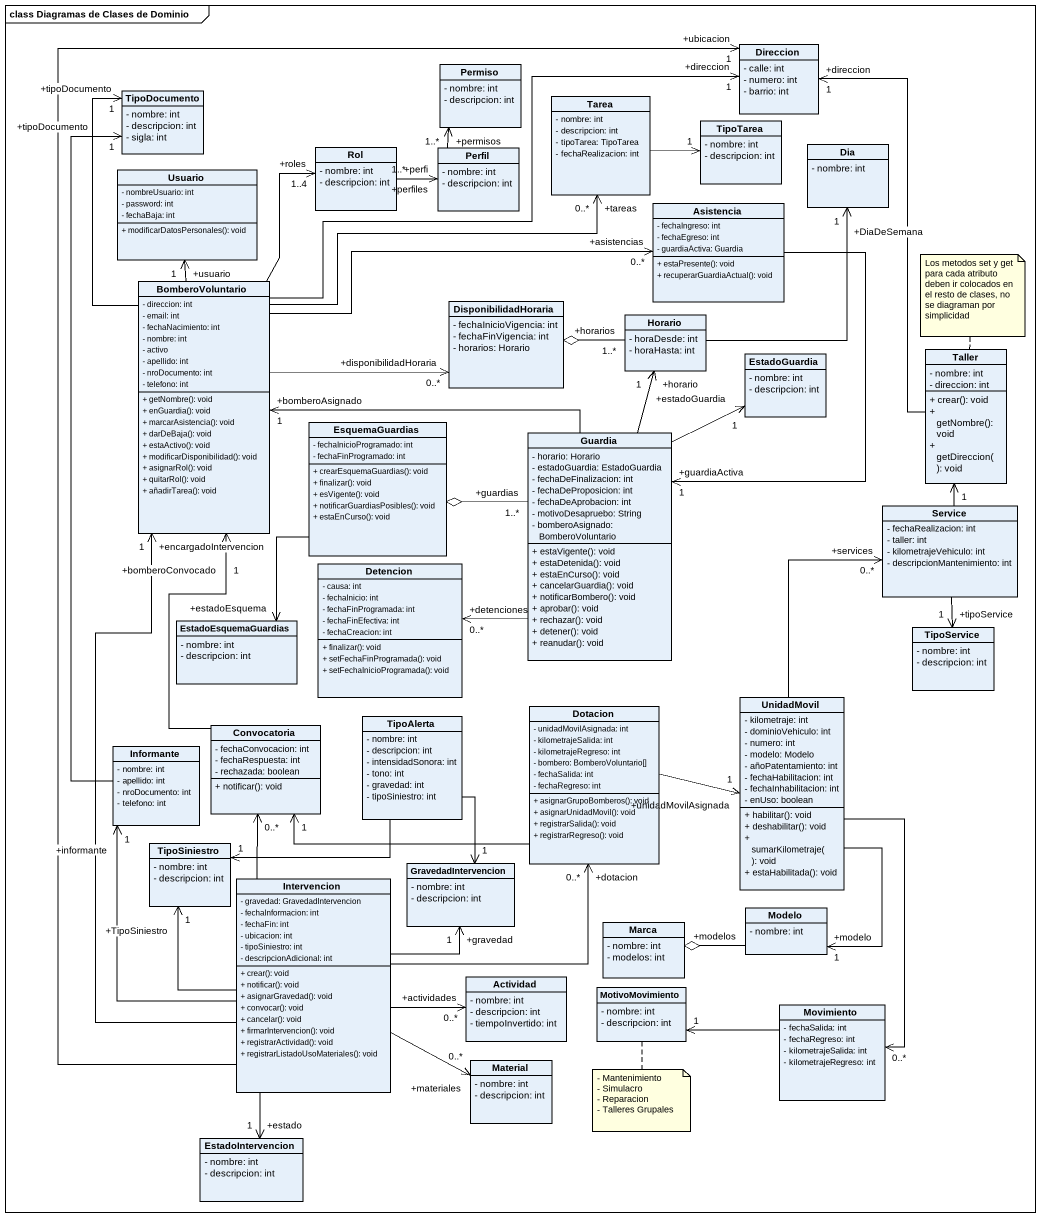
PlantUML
@startuml
mainframe class Diagramas de Clases de Dominio
hide circle
hide empty members
skinparam classAttributeIconSize 0
class Direccion {
  - calle: int
  - numero: int
  - barrio: int
}
class Permiso {
  - nombre: int
  - descripcion: int
}
class TipoDocumento {
  - nombre: int
  - descripcion: int
  - sigla: int
}
class Tarea {
  - nombre: int
  - descripcion: int
  - tipoTarea: TipoTarea
  - fechaRealizacion: int
}
class TipoTarea {
  - nombre: int
  - descripcion: int
}
class Rol {
  - nombre: int
  - descripcion: int
}
class Perfil {
  - nombre: int
  - descripcion: int
}
class Dia {
  - nombre: int
}
class Usuario {
  - nombreUsuario: int
  - password: int
  - fechaBaja: int
  + modificarDatosPersonales(): void
}
class Asistencia {
  - fechaIngreso: int
  - fechaEgreso: int
  - guardiaActiva: Guardia
  + estaPresente(): void
  + recuperarGuardiaActual(): void
}
class BomberoVoluntario {
  - direccion: int
  - email: int
  - fechaNacimiento: int
  - nombre: int
  - activo
  - apellido: int
  - nroDocumento: int
  - telefono: int
  + getNombre(): void
  + enGuardia(): void
  + marcarAsistencia(): void
  + darDeBaja(): void
  + estaActivo(): void
  + modificarDisponibilidad(): void
  + asignarRol(): void
  + quitarRol(): void
  + añadirTarea(): void
}
class DisponibilidadHoraria {
  - fechaInicioVigencia: int
  - fechaFinVigencia: int
  - horarios: Horario
}
class Horario {
  - horaDesde: int
  - horaHasta: int
}
class EstadoGuardia {
  - nombre: int
  - descripcion: int
}
class Taller {
  - nombre: int
  - direccion: int
  + crear(): void
  + getNombre(): void
  + getDireccion(): void
}
class EsquemaGuardias {
  - fechaInicioProgramado: int
  - fechaFinProgramado: int
  + crearEsquemaGuardias(): void
  + finalizar(): void
  + esVigente(): void
  + notificarGuardiasPosibles(): void
  + estaEnCurso(): void
}
class Guardia {
  - horario: Horario
  - estadoGuardia: EstadoGuardia
  - fechaDeFinalizacion: int
  - fechaDeProposicion: int
  - fechaDeAprobacion: int
  - motivoDesapruebo: String
  - bomberoAsignado: BomberoVoluntario
  + estaVigente(): void
  + estaDetenida(): void
  + estaEnCurso(): void
  + cancelarGuardia(): void
  + notificarBombero(): void
  + aprobar(): void
  + rechazar(): void
  + detener(): void
  + reanudar(): void
}
class Service {
  - fechaRealizacion: int
  - taller: int
  - kilometrajeVehiculo: int
  - descripcionMantenimiento: int
}
class Detencion {
  - causa: int
  - fechaInicio: int
  - fechaFinProgramada: int
  - fechaFinEfectiva: int
  - fechaCreacion: int
  + finalizar(): void
  + setFechaFinProgramada(): void
  + setFechaInicioProgramada(): void
}
class EstadoEsquemaGuardias {
  - nombre: int
  - descripcion: int
}
class TipoService {
  - nombre: int
  - descripcion: int
}
class UnidadMovil {
  - kilometraje: int
  - dominioVehiculo: int
  - numero: int
  - modelo: Modelo
  - añoPatentamiento: int
  - fechaHabilitacion: int
  - fechaInhabilitacion: int
  - enUso: boolean
  + habilitar(): void
  + deshabilitar(): void
  + sumarKilometraje(): void
  + estaHabilitada(): void
}
class Convocatoria {
  - fechaConvocacion: int
  - fechaRespuesta: int
  - rechazada: boolean
  + notificar(): void
}
class TipoAlerta {
  - nombre: int
  - descripcion: int
  - intensidadSonora: int
  - tono: int
  - gravedad: int
  - tipoSiniestro: int
}
class Dotacion {
  - unidadMovilAsignada: int
  - kilometrajeSalida: int
  - kilometrajeRegreso: int
  - bombero: BomberoVoluntario[]
  - fechaSalida: int
  - fechaRegreso: int
  + asignarGrupoBomberos(): void
  + asignarUnidadMovil(): void
  + registrarSalida(): void
  + registrarRegreso(): void
}
class Informante {
  - nombre: int
  - apellido: int
  - nroDocumento: int
  - telefono: int
}
class TipoSiniestro {
  - nombre: int
  - descripcion: int
}
class GravedadIntervencion {
  - nombre: int
  - descripcion: int
}
class Intervencion {
  - gravedad: GravedadIntervencion
  - fechaInformacion: int
  - fechaFin: int
  - ubicacion: int
  - tipoSiniestro: int
  - descripcionAdicional: int
  + crear(): void
  + notificar(): void
  + asignarGravedad(): void
  + convocar(): void
  + cancelar(): void
  + firmarIntervencion(): void
  + registrarActividad(): void
  + registrarListadoUsoMateriales(): void
}
class Marca {
  - nombre: int
  - modelos: int
}
class Modelo {
  - nombre: int
}
class Actividad {
  - nombre: int
  - descripcion: int
  - tiempoInvertido: int
}
class MotivoMovimiento {
  - nombre: int
  - descripcion: int
}
class Movimiento {
  - fechaSalida: int
  - fechaRegreso: int
  - kilometrajeSalida: int
  - kilometrajeRegreso: int
}
class Material {
  - nombre: int
  - descripcion: int
}
class EstadoIntervencion {
  - nombre: int
  - descripcion: int
}
Tarea -right-> "1" TipoTarea
Rol "+perfi" -right-> "+perfiles\n1..*" Perfil
Perfil -up-> "+permisos\n1..*" Permiso
Asistencia --> "+guardiaActiva\n1" Guardia
BomberoVoluntario -right-> "+direccion\n1" Direccion
BomberoVoluntario -up-> "+tipoDocumento\n1" TipoDocumento
BomberoVoluntario -up-> "+tareas\n0..*" Tarea
BomberoVoluntario -up-> "+roles\n1..4" Rol
BomberoVoluntario -up-> "+usuario\n1" Usuario
BomberoVoluntario -right-> "+asistencias\n0..*" Asistencia
BomberoVoluntario -right-> "+disponibilidadHoraria\n0..*" DisponibilidadHoraria
Horario -up-> "+DiaDeSemana\n1" Dia
Horario "+horarios\n1..*" -left-o DisponibilidadHoraria
Taller -up-> "+direccion\n1" Direccion
EsquemaGuardias --> "+estadoEsquema" EstadoEsquemaGuardias
Guardia -left-> "+bomberoAsignado\n1" BomberoVoluntario
Guardia -up-> "+horario\n1" Horario
Guardia -up-> "+estadoGuardia\n1" EstadoGuardia
Guardia "+guardias\n1..*" -left-o EsquemaGuardias
Guardia -left-> "+detenciones\n0..*" Detencion
Service -up-> "1" Taller
Service --> "+tipoService\n1" TipoService
UnidadMovil -up-> "+services\n0..*" Service
UnidadMovil --> "+modelo\n1" Modelo
UnidadMovil --> "0..*" Movimiento
Convocatoria -up-> "+bomberoConvocado\n1" BomberoVoluntario
TipoAlerta -left-> "1" TipoSiniestro
TipoAlerta --> "1" GravedadIntervencion
Dotacion -right-> "+unidadMovilAsignada\n1" UnidadMovil
Dotacion -left-> "1" Convocatoria
Informante -up-> "+tipoDocumento\n1" TipoDocumento
Intervencion -up-> "+ubicacion\n1" Direccion
Intervencion -up-> "+encargadoIntervencion\n1" BomberoVoluntario
Intervencion -up-> "0..*" Convocatoria
Intervencion -up-> "+dotacion\n0..*" Dotacion
Intervencion -up-> "+informante\n1" Informante
Intervencion -up-> "+TipoSiniestro\n1" TipoSiniestro
Intervencion -up-> "+gravedad\n1" GravedadIntervencion
Intervencion -right-> "+actividades\n0..*" Actividad
Intervencion -right-> "+materiales\n0..*" Material
Intervencion --> "+estado\n1" EstadoIntervencion
Modelo "+modelos" -left-o Marca
Movimiento -left-> "1" MotivoMovimiento
note top of Taller : Los metodos set y get para cada atributo deben ir colocados en el resto de clases, no se diagraman por simplicidad
note bottom of MotivoMovimiento
  - Mantenimiento
  - Simulacro
  - Reparacion
  - Talleres Grupales
end note
@enduml
